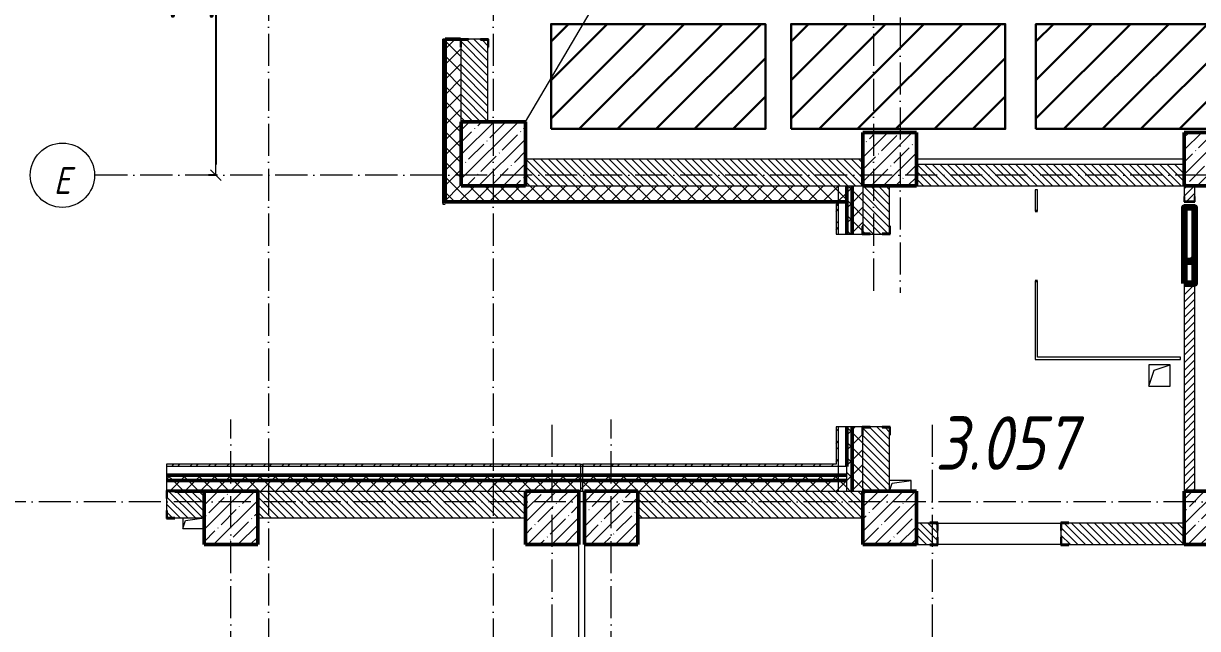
# Model space of a CAD drawing. Header units: millimetres. Extents: x -356862 to 418287, y 0 to 839748.
# Drawn here: x 209092 to 220054, y 467213 to 472864 of the extents above; entities that cross this region are included whole.
import ezdxf

# ---------------------------------------------------------------- set-up
doc = ezdxf.new("R2010")
doc.units = ezdxf.units.MM
doc.linetypes.add('50_200_ШТРИХ_1Т_ш5_п1_п1_', pattern=[700, 500, -100, 0, -100])
for name, color, linetype, lineweight in [('0) строит. леса', 20, 'Continuous', 30), ('9.7) Заделка 956 шт', 6, 'Continuous', 158), ('A-____-____-DIMS', 7, 'Continuous', 9), ('A-DETL-____-OTLN-4', 7, 'Continuous', 18), ('A-DOOR-OPNG-MCUT', 7, 'Continuous', 35), ('A-FLOR-____-OTLN', 7, 'Continuous', 9), ('A-GENM-____-MCUT', 7, 'Continuous', 25), ('A-GENM-____-OTLN', 7, 'Continuous', 9), ('A-GENM-____-OTLN-1', 7, 'Continuous', 25), ('A-WALL-____-MCUT-2', 7, 'Continuous', 50), ('A-WALL-____-MCUT-3', 7, 'Continuous', 9), ('A-WALL-____-OTLN', 7, 'Continuous', 9), ('A-WALL-____-PATT-1', 7, 'Continuous', 9), ('A-WALL-FNSH-MCUT-1', 7, 'Continuous', 9), ('I-WALL-____-OTLN', 7, 'Continuous', 9), ('S-COLS-____-MCUT', 7, 'Continuous', 50), ('S-COLS-____-OTLN', 7, 'Continuous', 9), ('S-GRID-____-IDEN', 7, 'Continuous', 9), ('S-GRID-____-OTLN-1', 7, '50_200_ШТРИХ_1Т_ш5_п1_п1_', 9), ('Марки помещений', 7, 'Continuous', 9)]:
    doc.layers.add(name, color=color, linetype=linetype, lineweight=lineweight)
doc.layers.add('A-DOOR-____-OTLN-2', color=7, linetype='Continuous', lineweight=9, true_color=0xffffff)
doc.styles.add('ISOCPEUR_I', font='isocpeui.ttf', dxfattribs={"width": 0.9, "height": 2.5})
doc.styles.add('ISOCPEUR_I_2', font='isocpeui.ttf', dxfattribs={"width": 0.85, "height": 2.3})
doc.styles.add('СПДС', font='isocpeur.ttf', dxfattribs={"width": 0.9})
doc.dimstyles.new('Размера А3', dxfattribs={"dimtxt": 200, "dimasz": 100, "dimexe": 70, "dimexo": 100, "dimgap": 20, "dimtad": 1, "dimdec": 0, "dimrnd": 10, "dimzin": 0, "dimdsep": 46, "dimtxsty": 'СПДС', "dimblk": 'ARROWHEAD_6', "dimcen": 1, "dimclrd": 256, "dimclre": 256, "dimclrt": 256, "dimazin": 0, "dimtfac": 1, "dimtdec": 0, "dimtmove": 2, "dimatfit": 3, "dimfxl": 1, "dimtolj": 1, "dimtzin": 0, "dimarcsym": 0})
pattern_1 = [(45, (142429.06, 459015.94), (-70.71068, 70.71068), []), (135, (142429.06, 459015.94), (-70.71068, -70.71068), [])]
pattern_2 = [(45, (142429.06, 459015.94), (-85.53659, 85.53659), []), (45, (142486.08, 459015.94), (-85.53659, 85.53659), [])]
pattern_3 = [(135, (142429.057, 459015.94), (-35.35534, -35.35534), [])]

# ---------------------------------------------------------------- blocks, each defined once
blk = doc.blocks.new('BSC_Колонна _Прямоугольная - 500х500-V23-АР1_План отверстий 3 этажа в осях 1-64_А-ГГ')
at = {"layer": 'S-COLS-____-OTLN'}
h = blk.add_hatch(dxfattribs=at)
h.set_pattern_fill('FP_60', color=256, style=0, pattern_type=2)
h.set_pattern_definition([(45, (-77750, -12581.04), (-114.04925, 114.04925), []), (45, (-77635.95, -12581.04), (-114.04925, 114.04925), [201.613, -40.323, 3.353, -36.97])])
h.paths.add_polyline_path([(-250, -250), (250, -250), (250, 250), (-250, 250)], flags=0)
at = {"layer": 'S-COLS-____-MCUT'}
for p, q in [((250, 250), (-250, 250)), ((-250, 250), (-250, -250)), ((250, -50), (250, 250)), ((-250, -250), (250, -250))]:
    blk.add_line(p, q, dxfattribs=at)
blk = doc.blocks.new('BSC_Колонна _Прямоугольная - 600х600-V84-АР1_План отверстий 3 этажа в осях 1-64_А-ГГ')
at = {"layer": 'S-COLS-____-OTLN'}
h = blk.add_hatch(dxfattribs=at)
h.set_pattern_fill('FP_121', color=256, style=0, pattern_type=2)
h.set_pattern_definition([(45, (-71050, -12631.04), (-114.04925, 114.04925), []), (45, (-70935.95, -12631.04), (-114.04925, 114.04925), [201.613, -40.323, 3.353, -36.97])])
h.paths.add_polyline_path([(-300, -300), (300, -300), (300, 300), (-300, 300)], flags=0)
at = {"layer": 'S-COLS-____-MCUT'}
for p, q in [((300, 300), (-300, 300)), ((-300, 300), (-300, -300)), ((300, -300), (300, 300)), ((-300, -300), (300, -300))]:
    blk.add_line(p, q, dxfattribs=at)
blk = doc.blocks.new('BSC_Колонна _Прямоугольная - 500х500-V117-АР1_План отверстий 3 этажа в осях 1-64_А-ГГ')
at = {"layer": 'S-COLS-____-OTLN'}
h = blk.add_hatch(dxfattribs=at)
h.set_pattern_fill('FP_140', color=256, style=0, pattern_type=2)
h.set_pattern_definition([(45, (-68600, -9231.04), (-114.04925, 114.04925), []), (45, (-68485.95, -9231.04), (-114.04925, 114.04925), [201.613, -40.323, 3.353, -36.97])])
h.paths.add_polyline_path([(-250, -250), (250, -250), (250, 250), (-250, 250)], flags=0)
at = {"layer": 'S-COLS-____-MCUT'}
for p, q in [((250, 250), (-250, 250)), ((-250, 250), (-250, -250)), ((250, -250), (250, 250)), ((-250, -250), (250, -250))]:
    blk.add_line(p, q, dxfattribs=at)
blk = doc.blocks.new('BSC_Колонна _Прямоугольная - 500х500-V133-АР1_План отверстий 3 этажа в осях 1-64_А-ГГ')
at = {"layer": 'S-COLS-____-OTLN'}
h = blk.add_hatch(dxfattribs=at)
h.set_pattern_fill('FP_156', color=256, style=0, pattern_type=2)
h.set_pattern_definition([(45, (-72150, -9231.04), (-114.04925, 114.04925), []), (45, (-72035.95, -9231.04), (-114.04925, 114.04925), [201.613, -40.323, 3.353, -36.97])])
h.paths.add_polyline_path([(-250, -250), (250, -250), (250, 250), (-250, 250)], flags=0)
at = {"layer": 'S-COLS-____-MCUT'}
for p, q in [((250, 250), (-250, 250)), ((-250, 250), (-250, -250)), ((250, -250), (250, 250)), ((-250, -250), (250, -250))]:
    blk.add_line(p, q, dxfattribs=at)
blk = doc.blocks.new('BSC_Колонна _Прямоугольная - 500х500-V134-АР1_План отверстий 3 этажа в осях 1-64_А-ГГ')
at = {"layer": 'S-COLS-____-OTLN'}
h = blk.add_hatch(dxfattribs=at)
h.set_pattern_fill('FP_157', color=256, style=0, pattern_type=2)
h.set_pattern_definition([(45, (-71600, -9231.04), (-114.04925, 114.04925), []), (45, (-71485.95, -9231.04), (-114.04925, 114.04925), [201.613, -40.323, 3.353, -36.97])])
h.paths.add_polyline_path([(-250, -250), (250, -250), (250, 250), (-250, 250)], flags=0)
at = {"layer": 'S-COLS-____-MCUT'}
for p, q in [((250, 250), (-250, 250)), ((-250, 250), (-250, -250)), ((250, -250), (250, 250)), ((-250, -250), (250, -250))]:
    blk.add_line(p, q, dxfattribs=at)
blk = doc.blocks.new('DOR_ДУ_распашная__1Ст_Прямоугольная_ШЕР - Вн_650х2100h_Кабинки С_у-17949503-АР1_План отверстий 3 этажа в осях 1-64_А-ГГ')
at = {"layer": 'A-DOOR-OPNG-MCUT'}
for p, q in [((-325, 10), (-325, -10)), ((325, -10), (325, 10))]:
    blk.add_line(p, q, dxfattribs=at)
blk = doc.blocks.new('BSC_Колонна _Прямоугольная - 500х500-V154-АР1_План отверстий 3 этажа в осях 1-64_А-ГГ')
at = {"layer": 'S-COLS-____-OTLN'}
h = blk.add_hatch(dxfattribs=at)
h.set_pattern_fill('FP_177', color=256, style=0, pattern_type=2)
h.set_pattern_definition([(45, (-74750, -12581.04), (-114.04925, 114.04925), []), (45, (-74635.95, -12581.04), (-114.04925, 114.04925), [201.613, -40.323, 3.353, -36.97])])
h.paths.add_polyline_path([(-250, -250), (250, -250), (250, 250), (-250, 250)], flags=0)
at = {"layer": 'S-COLS-____-MCUT'}
for p, q in [((250, 250), (-250, 250)), ((-250, 250), (-250, -250)), ((250, -250), (250, 250)), ((-250, -250), (250, -250))]:
    blk.add_line(p, q, dxfattribs=at)
blk = doc.blocks.new('BSC_Колонна _Прямоугольная - 500х500-V158-АР1_План отверстий 3 этажа в осях 1-64_А-ГГ')
at = {"layer": 'S-COLS-____-OTLN'}
h = blk.add_hatch(dxfattribs=at)
h.set_pattern_fill('FP_182', color=256, style=0, pattern_type=2)
h.set_pattern_definition([(45, (-77750, -9231.04), (-114.04925, 114.04925), []), (45, (-77635.95, -9231.04), (-114.04925, 114.04925), [201.613, -40.323, 3.353, -36.97])])
h.paths.add_polyline_path([(-250, -250), (250, -250), (250, 250), (-250, 250)], flags=0)
at = {"layer": 'S-COLS-____-MCUT'}
for p, q in [((250, 250), (-250, 250)), ((-250, 250), (-250, -250)), ((250, -250), (250, 250)), ((-250, -250), (250, -250))]:
    blk.add_line(p, q, dxfattribs=at)
blk = doc.blocks.new('BSC_Колонна _Прямоугольная - 500х500-V159-АР1_План отверстий 3 этажа в осях 1-64_А-ГГ')
at = {"layer": 'S-COLS-____-OTLN'}
h = blk.add_hatch(dxfattribs=at)
h.set_pattern_fill('FP_183', color=256, style=0, pattern_type=2)
h.set_pattern_definition([(45, (-74750, -9231.04), (-114.04925, 114.04925), []), (45, (-74635.95, -9231.04), (-114.04925, 114.04925), [201.613, -40.323, 3.353, -36.97])])
h.paths.add_polyline_path([(-250, -250), (250, -250), (250, 250), (-250, 250), (-250, 103)], flags=0)
at = {"layer": 'S-COLS-____-MCUT'}
for p, q in [((250, 250), (-250, 250)), ((-250, 250), (-250, -250)), ((250, -250), (250, 250)), ((-250, -250), (250, -250))]:
    blk.add_line(p, q, dxfattribs=at)
blk = doc.blocks.new('Фахверк_СКБ_Уголок - 250_3380-27498580-АР1_План отверстий 3 этажа в осях 1-64_А-ГГ')
at = {"layer": 'A-GENM-____-MCUT'}
for p, q in [((200, 181), (125, 181)), ((125, 181), (125, 106)), ((131, 106), (131, 175)), ((131, 175), (200, 175)), ((200, 175), (200, 181)), ((125, 106), (131, 106)), ((131, -6), (125, -6)), ((125, -6), (125, -81)), ((125, -81), (200, -81)), ((131, -75), (131, -6)), ((200, -75), (131, -75)), ((200, -81), (200, -75))]:
    blk.add_line(p, q, dxfattribs=at)
blk = doc.blocks.new('Фахверк_СКБ_Уголок - 250_2700-27497298-АР1_План отверстий 3 этажа в осях 1-64_А-ГГ')
at = {"layer": 'A-GENM-____-MCUT'}
for p, q in [((200, 181), (125, 181)), ((125, 181), (125, 106)), ((131, 106), (131, 175)), ((131, 175), (200, 175)), ((200, 175), (200, 181)), ((125, 106), (131, 106)), ((131, -6), (125, -6)), ((125, -6), (125, -81)), ((125, -81), (200, -81)), ((131, -75), (131, -6)), ((200, -75), (131, -75)), ((200, -81), (200, -75))]:
    blk.add_line(p, q, dxfattribs=at)
blk = doc.blocks.new('154_Стойка_СКБ_Уголок - СМ-2180_200-28268025-АР1_План отверстий 3 этажа в осях 1-64_А-ГГ')
at = {"layer": 'A-GENM-____-MCUT'}
for p, q in [((125, 156), (125, 81)), ((200, 156), (125, 156)), ((131, 81), (131, 150)), ((131, 150), (200, 150)), ((200, 150), (200, 156)), ((125, 81), (131, 81)), ((131, 19), (125, 19)), ((125, 19), (125, -56)), ((131, -50), (131, 19)), ((125, -56), (200, -56)), ((200, -50), (131, -50)), ((200, -56), (200, -50))]:
    blk.add_line(p, q, dxfattribs=at)
blk = doc.blocks.new('Фахверк_СКБ_Уголок - 200_3550_зеркало-28264001-АР1_План отверстий 3 этажа в осях 1-64_А-ГГ')
at = {"layer": 'A-GENM-____-MCUT'}
for p, q in [((200, 156), (125, 156)), ((125, 156), (125, 81)), ((131, 81), (131, 150)), ((131, 150), (200, 150)), ((200, 150), (200, 156)), ((125, 81), (131, 81)), ((131, 19), (125, 19)), ((125, 19), (125, -56)), ((131, -50), (131, 19)), ((125, -56), (200, -56)), ((200, -50), (131, -50)), ((200, -56), (200, -50))]:
    blk.add_line(p, q, dxfattribs=at)
blk = doc.blocks.new('154_Фахверк_СКБ_Швеллер - Тип_100_3960_зеркало-29769493-АР1_План отверстий 3 этажа в осях 1-64_А-ГГ')
at = {"layer": 'A-GENM-____-MCUT'}
for p, q in [((175, 50), (125, 50)), ((125, 50), (125, -50)), ((128, 47), (175, 47)), ((128, -47), (128, 47)), ((175, 47), (175, 50)), ((125, -50), (175, -50)), ((175, -47), (128, -47)), ((175, -50), (175, -47))]:
    blk.add_line(p, q, dxfattribs=at)
blk = doc.blocks.new('AR_Отверстие прямоугольное _в плите_ - AR_Отверстие прямоугольное _в плите_-30459207-АР1_План отверстий 3 этажа в осях 1-64_А-ГГ')
at = {"layer": 'A-GENM-____-OTLN'}
for p, q in [((100, 100), (-100, 100)), ((-100, 100), (-100, -100)), ((-100, -100), (-50, 50)), ((-50, 50), (100, 100)), ((100, -100), (100, 100)), ((-100, -100), (100, -100))]:
    blk.add_line(p, q, dxfattribs=at)
blk = doc.blocks.new('AR_Отверстие прямоугольное _в плите_ - AR_Отверстие прямоугольное _в плите_-V180-АР1_План отверстий 3 этажа в осях 1-64_А-ГГ')
at = {"layer": 'A-GENM-____-OTLN'}
for p, q in [((-100, 50), (-100, -50)), ((-100, -50), (-75, 25)), ((-75, 25), (100, 50)), ((-100, -50), (100, -50))]:
    blk.add_line(p, q, dxfattribs=at)
blk = doc.blocks.new('AR_Отверстие прямоугольное _в плите_ - AR_Отверстие прямоугольное _в плите_-30510746-АР1_План отверстий 3 этажа в осях 1-64_А-ГГ')
at = {"layer": 'A-GENM-____-OTLN'}
for p, q in [((100, 50), (-100, 50)), ((-100, -50), (-75, 25)), ((-75, 25), (100, 50)), ((100, -50), (100, 50))]:
    blk.add_line(p, q, dxfattribs=at)
blk = doc.blocks.new('Стены 6 - Стены 4-31195849-АР1_План отверстий 3 этажа в осях 1-64_А-ГГ')
at = {"layer": 'A-WALL-____-MCUT-3'}
for p, q in [((-1799, 41030), (-1799, 41010)), ((-1549, 41030), (-1799, 41030)), ((-1799, 41010), (-1549, 41010)), ((-1549, 41010), (-1549, 41030))]:
    blk.add_line(p, q, dxfattribs=at)
blk = doc.blocks.new('Ось сетки - Круг_Ø6_00__ISO-2_5_0_9K_-25732049-АР1_План отверстий 3 этажа в осях 1-64_А-ГГ')
at = {"layer": 'S-GRID-____-IDEN'}
blk.add_circle((0, 0), 3, dxfattribs=at)
blk = doc.blocks.new('ARROWHEAD_6')
at = {"color": 0, "linetype": 'Continuous'}
for p, q in [((0, 0), (-1, 0)), ((-0.5, -0.5), (0.5, 0.5))]:
    blk.add_line(p, q, dxfattribs=at)
blk = doc.blocks.new('*D2607')
at = {"layer": 'A-____-____-DIMS', "lineweight": -2, "transparency": 16777216}
for p, q in [((210895, 475347), (210819, 475347)), ((210889, 475247), (210889, 471547)), ((210895, 471447), (210819, 471447))]:
    blk.add_line(p, q, dxfattribs=at)
at = {"layer": 'Defpoints', "color": 0, "transparency": 16777216}
for p in [(210995, 475347), (210889, 471447), (210995, 471447)]:
    blk.add_point(p, dxfattribs=at)
at = {"layer": 'A-____-____-DIMS', "lineweight": -2, "transparency": 16777216, "xscale": 100, "yscale": 100, "zscale": 100}
for p, rotation in [((210889, 475347), 90), ((210889, 471447), 270)]:
    blk.add_blockref('ARROWHEAD_6', p, dxfattribs=dict(at, rotation=rotation))
at = {"layer": 'A-____-____-DIMS', "transparency": 16777216, "insert": (210669, 473397), "char_height": 400, "attachment_point": 5, "rotation": 90, "style": 'СПДС'}
blk.add_mtext('\\A1;3900', dxfattribs=at)

msp = doc.modelspace()

# ---------------------------------------------------------------- hatches: boundary and pattern name
at = {"layer": '0) строит. леса'}
h = msp.add_hatch(dxfattribs=at)
h.set_pattern_fill('ANSI31', color=256, scale=80)
h.set_pattern_definition([(45, (214459.42, 617897.41), (-179.60512, 179.60512), [])])
h.paths.add_polyline_path([(214019.1946, 471878.9147), (216019.1946, 471878.9147), (216019.1946, 472858.9147), (214019.1946, 472858.9147)])
h = msp.add_hatch(dxfattribs=at)
h.set_pattern_fill('ANSI31', color=256, scale=80)
h.set_pattern_definition([(45, (216699.28, 617897.41), (-179.60512, 179.60512), [])])
h.paths.add_polyline_path([(216259.0551, 471878.9147), (218259.0551, 471878.9147), (218259.0551, 472858.9147), (216259.0551, 472858.9147)])
h = msp.add_hatch(dxfattribs=at)
h.set_pattern_fill('ANSI31', color=256, scale=80)
h.set_pattern_definition([(45, (218985.83, 617897.41), (-179.60512, 179.60512), [])])
h.paths.add_polyline_path([(218545.6, 471878.9147), (220545.6, 471878.9147), (220545.6, 472858.9147), (218545.6, 472858.9147)])
at = {"layer": 'A-WALL-____-PATT-1'}
h = msp.add_hatch(dxfattribs=at)
h.set_pattern_fill('FP_1', color=256, style=0, pattern_type=2)
h.set_pattern_definition(pattern_1)
h.paths.add_polyline_path([(213029.0567, 471346.983), (213179.0567, 471346.983), (213179.0567, 472641.983), (213173.0567, 472641.983), (213173.0567, 472716.983), (213029.0567, 472716.983)], flags=0)
h.paths.add_polyline_path([(213113.9513, 474416.983), (213173.0567, 474416.983), (213173.0567, 474491.983), (213179.0567, 474491.983), (213179.0567, 475281.983), (213173.0567, 475281.983), (213173.0567, 475356.983), (213029.0567, 475356.983), (213029.0567, 474416.983)], flags=0)
h.paths.add_polyline_path([(213113.9513, 477056.983), (213173.0567, 477056.983), (213173.0567, 477131.983), (213179.0567, 477131.983), (213179.0567, 478521.983), (213173.0567, 478521.983), (213173.0567, 478596.983), (213029.0567, 478596.983), (213029.0567, 477056.983)], flags=0)
h.paths.add_polyline_path([(213113.9513, 480296.983), (213173.0567, 480296.983), (213173.0567, 480371.983), (213179.0567, 480371.983), (213179.0567, 481161.983), (213173.0567, 481161.983), (213173.0567, 481236.983), (213029.0567, 481236.983), (213029.0567, 480296.983)], flags=0)
h.paths.add_polyline_path([(213113.9513, 482936.983), (213173.0567, 482936.983), (213173.0567, 483011.983), (213179.0567, 483011.983), (213179.0567, 484401.983), (213173.0567, 484401.983), (213173.0567, 484476.983), (213029.0567, 484476.983), (213029.0567, 482936.983)], flags=0)
h.paths.add_polyline_path([(213029.0567, 486176.983), (213173.0567, 486176.983), (213173.0567, 486251.983), (213179.0567, 486251.983), (213179.0567, 487041.983), (213173.0567, 487041.983), (213173.0567, 487116.983), (213029.0567, 487116.983)], flags=0)
h.paths.add_polyline_path([(213029.0567, 488816.983), (213173.0567, 488816.983), (213173.0567, 488891.983), (213179.0567, 488891.983), (213179.0567, 490281.983), (213173.0567, 490281.983), (213173.0567, 490356.983), (213029.0567, 490356.983)], flags=0)
h.paths.add_polyline_path([(213029.0567, 492056.983), (213173.0567, 492056.983), (213173.0567, 492131.983), (213179.0567, 492131.983), (213179.0567, 492921.983), (213173.0567, 492921.983), (213173.0567, 492996.983), (213029.0567, 492996.983)], flags=0)
h.paths.add_polyline_path([(213173.0567, 494696.983), (213173.0567, 494771.983), (213179.0567, 494771.983), (213179.0567, 496161.983), (213173.0567, 496161.983), (213173.0567, 496236.983), (213029.0567, 496236.983), (213029.0567, 494696.983), (213113.9513, 494696.983)], flags=0)
h.paths.add_polyline_path([(213173.0567, 497936.983), (213173.0567, 498011.983), (213179.0567, 498011.983), (213179.0567, 498801.983), (213173.0567, 498801.983), (213173.0567, 498876.983), (213029.0567, 498876.983), (213029.0567, 497936.983), (213113.9513, 497936.983)], flags=0)
h.paths.add_polyline_path([(213173.0567, 500576.983), (213173.0567, 500651.983), (213179.0567, 500651.983), (213179.0567, 501946.983), (213029.0567, 501946.983), (213029.0567, 500576.983), (213113.9513, 500576.983)], flags=0)
h = msp.add_hatch(dxfattribs=at)
h.set_pattern_fill('FP_6', color=256, style=0, pattern_type=2)
h.set_pattern_definition(pattern_3)
h.paths.add_polyline_path([(213360.0567, 471946.983), (213429.0567, 471946.983), (213429.0567, 472710.983), (213360.0567, 472710.983), (213360.0567, 472716.983), (213248.0567, 472716.983), (213248.0567, 472710.983), (213179.0567, 472710.983), (213179.0567, 471946.983), (213248.0567, 471946.983)], flags=0)
h.paths.add_polyline_path([(213248.0567, 474416.983), (213360.0567, 474416.983), (213360.0567, 474422.983), (213429.0567, 474422.983), (213429.0567, 475350.983), (213360.0567, 475350.983), (213360.0567, 475356.983), (213248.0567, 475356.983), (213248.0567, 475350.983), (213179.0567, 475350.983), (213179.0567, 474422.983), (213248.0567, 474422.983)], flags=0)
h.paths.add_polyline_path([(213248.0567, 477056.983), (213360.0567, 477056.983), (213360.0567, 477062.983), (213429.0567, 477062.983), (213429.0567, 477396.983), (213179.0567, 477396.983), (213179.0567, 477062.983), (213248.0567, 477062.983)], flags=0)
h = msp.add_hatch(dxfattribs=at)
h.set_pattern_fill('FP_6', color=256, style=0, pattern_type=2)
h.set_pattern_definition(pattern_3)
h.paths.add_polyline_path([(216929.0567, 471346.983), (216929.0567, 471596.983), (213779.0567, 471596.983), (213779.0567, 471346.983), (216648.8799, 471346.983)], flags=0)
h = msp.add_hatch(dxfattribs=at)
h.set_pattern_fill('FP_6', color=256, style=0, pattern_type=2)
h.set_pattern_definition(pattern_3)
h.paths.add_polyline_path([(219929.0567, 471346.983), (219929.0567, 471546.983), (217429.0567, 471546.983), (217429.0567, 471346.983), (218416.3442, 471346.983)], flags=0)
h = msp.add_hatch(dxfattribs=at)
h.set_pattern_fill('FP_1', color=256, style=0, pattern_type=2)
h.set_pattern_definition(pattern_1)
h.paths.add_polyline_path([(216779.0567, 471196.983), (216779.0567, 471346.983), (213029.0567, 471346.983), (213029.0567, 471196.983), (216648.8799, 471196.983)], flags=0)
h = msp.add_hatch(dxfattribs=at)
h.set_pattern_fill('FP_1', color=256, style=0, pattern_type=2)
h.set_pattern_definition(pattern_1)
h.paths.add_polyline_path([(216779.0567, 468496.983), (216829.0567, 468496.983), (216829.0567, 469096.983), (216779.0567, 469096.983)], flags=0)
h.paths.add_polyline_path([(216829.0567, 470896.983), (216829.0567, 471346.983), (216779.0567, 471346.983), (216779.0567, 470896.983)], flags=0)
h = msp.add_hatch(dxfattribs=at)
h.set_pattern_fill('FP_1', color=256, style=0, pattern_type=2)
h.set_pattern_definition(pattern_1)
h.paths.add_polyline_path([(216929.0567, 468496.983), (216929.0567, 469021.983), (216923.0567, 469021.983), (216923.0567, 469096.983), (216829.0567, 469096.983), (216829.0567, 468496.983), (216923.0567, 468496.983)], flags=0)
h.paths.add_polyline_path([(216923.0567, 470896.983), (216923.0567, 470971.983), (216929.0567, 470971.983), (216929.0567, 471346.983), (216829.0567, 471346.983), (216829.0567, 470896.983)], flags=0)
h = msp.add_hatch(dxfattribs=at)
h.set_pattern_fill('FP_6', color=256, style=0, pattern_type=2)
h.set_pattern_definition(pattern_3)
h.paths.add_polyline_path([(217110.0567, 468496.983), (217179.0567, 468496.983), (217179.0567, 469090.983), (217110.0567, 469090.983), (217110.0567, 469096.983), (216998.0567, 469096.983), (216998.0567, 469090.983), (216929.0567, 469090.983), (216929.0567, 468496.983), (217090.746, 468496.983)], flags=0)
h.paths.add_polyline_path([(217110.0567, 470896.983), (217110.0567, 470902.983), (217179.0567, 470902.983), (217179.0567, 471346.983), (216929.0567, 471346.983), (216929.0567, 470902.983), (216998.0567, 470902.983), (216998.0567, 470896.983)], flags=0)
h = msp.add_hatch(dxfattribs=at)
h.set_pattern_fill('FP_5', color=256, style=0, pattern_type=2)
h.set_pattern_definition([(45, (142429.057, 459015.94), (-35.35534, 35.35534), [])])
h.paths.add_polyline_path([(219929.0567, 468496.983), (220029.0567, 468496.983), (220029.0567, 470436.983), (219929.0567, 470436.983), (219929.0567, 470070.3588)], flags=0)
h.paths.add_polyline_path([(219929.0567, 470636.983), (220029.0567, 470636.983), (220029.0567, 470696.983), (219929.0567, 470696.983)], flags=0)
h.paths.add_polyline_path([(220026.0567, 471199.983), (220026.0567, 471246.983), (220029.0567, 471246.983), (220029.0567, 471346.983), (219929.0567, 471346.983), (219929.0567, 471246.983), (219932.0567, 471246.983), (219932.0567, 471199.983)], flags=0)
h = msp.add_hatch(dxfattribs=at)
h.set_pattern_fill('FP_3', color=256, style=0, pattern_type=2)
h.set_pattern_definition(pattern_2)
h.paths.add_polyline_path([(216699.0567, 468726.983), (216699.0567, 469096.983), (216679.0567, 469096.983), (216679.0567, 468726.983)], flags=0)
h.paths.add_polyline_path([(216699.0567, 470896.983), (216699.0567, 471176.983), (216679.0567, 471176.983), (216679.0567, 470896.983)], flags=0)
h = msp.add_hatch(dxfattribs=at)
h.set_pattern_fill('FP_3', color=256, style=0, pattern_type=2)
h.set_pattern_definition(pattern_2)
h.paths.add_polyline_path([(214294.0567, 468726.983), (214294.0567, 468746.983), (210429.0567, 468746.983), (210429.0567, 468726.983), (213113.9513, 468726.983)], flags=0)
h.paths.add_polyline_path([(202509.1656, 468726.983), (202629.0567, 468726.983), (202629.0567, 468746.983), (201429.0567, 468746.983), (201429.0567, 468726.983)], flags=0)
h.paths.add_polyline_path([(198974.237, 468726.983), (199629.0567, 468726.983), (199629.0567, 468746.983), (198429.0567, 468746.983), (198429.0567, 468726.983)], flags=0)
h.paths.add_polyline_path([(196629.0567, 468726.983), (196629.0567, 468746.983), (195429.0567, 468746.983), (195429.0567, 468726.983), (195439.3085, 468726.983)], flags=0)
h.paths.add_polyline_path([(193629.0567, 468726.983), (193629.0567, 468746.983), (192429.0567, 468746.983), (192429.0567, 468726.983)], flags=0)
h.paths.add_polyline_path([(189429.0567, 468726.983), (190629.0567, 468726.983), (190629.0567, 468746.983), (189429.0567, 468746.983)], flags=0)
h.paths.add_polyline_path([(187629.0567, 468726.983), (187629.0567, 468746.983), (186429.0567, 468746.983), (186429.0567, 468726.983), (186601.987, 468726.983)], flags=0)
h.paths.add_polyline_path([(183429.0567, 468726.983), (184629.0567, 468726.983), (184629.0567, 468746.983), (183429.0567, 468746.983)], flags=0)
h.paths.add_polyline_path([(181629.0567, 468726.983), (181629.0567, 468746.983), (180764.0567, 468746.983), (180764.0567, 468726.983), (181299.5942, 468726.983)], flags=0)
h = msp.add_hatch(dxfattribs=at)
h.set_pattern_fill('FP_3', color=256, style=0, pattern_type=2)
h.set_pattern_definition(pattern_2)
h.paths.add_polyline_path([(216679.0567, 468726.983), (216679.0567, 468746.983), (214314.0567, 468746.983), (214314.0567, 468726.983), (216648.8799, 468726.983)], flags=0)
h = msp.add_hatch(dxfattribs=at)
h.set_pattern_fill('FP_1', color=256, style=0, pattern_type=2)
h.set_pattern_definition(pattern_1)
h.paths.add_polyline_path([(216779.0567, 468596.983), (216779.0567, 468646.983), (210429.0567, 468646.983), (210429.0567, 468596.983), (216648.8799, 468596.983)], flags=0)
h.paths.add_polyline_path([(202509.1656, 468596.983), (202629.0567, 468596.983), (202629.0567, 468646.983), (201429.0567, 468646.983), (201429.0567, 468596.983)], flags=0)
h.paths.add_polyline_path([(199629.0567, 468596.983), (199629.0567, 468646.983), (198429.0567, 468646.983), (198429.0567, 468596.983), (198974.237, 468596.983)], flags=0)
h.paths.add_polyline_path([(196629.0567, 468596.983), (196629.0567, 468646.983), (195429.0567, 468646.983), (195429.0567, 468596.983), (195439.3085, 468596.983)], flags=0)
h.paths.add_polyline_path([(193629.0567, 468596.983), (193629.0567, 468646.983), (192429.0567, 468646.983), (192429.0567, 468596.983)], flags=0)
h.paths.add_polyline_path([(189429.0567, 468596.983), (190629.0567, 468596.983), (190629.0567, 468646.983), (189429.0567, 468646.983)], flags=0)
h.paths.add_polyline_path([(187629.0567, 468596.983), (187629.0567, 468646.983), (186429.0567, 468646.983), (186429.0567, 468596.983), (186601.987, 468596.983)], flags=0)
h.paths.add_polyline_path([(184629.0567, 468596.983), (184629.0567, 468646.983), (183429.0567, 468646.983), (183429.0567, 468596.983)], flags=0)
h.paths.add_polyline_path([(181299.5942, 468596.983), (181629.0567, 468596.983), (181629.0567, 468646.983), (180229.0567, 468646.983), (180229.0567, 468596.983)], flags=0)
h.paths.add_polyline_path([(177229.0567, 468596.983), (178429.0567, 468596.983), (178429.0567, 468646.983), (177229.0567, 468646.983)], flags=0)
h.paths.add_polyline_path([(175429.0567, 468596.983), (175429.0567, 468646.983), (174229.0567, 468646.983), (174229.737, 468596.983)], flags=0)
h.paths.add_polyline_path([(172429.0567, 468596.983), (172429.0567, 468646.983), (171229.0567, 468646.983), (171229.0567, 468596.983)], flags=0)
h.paths.add_polyline_path([(169429.0567, 468596.983), (169429.0567, 468646.983), (166259.0567, 468646.983), (166259.0567, 468596.983), (167159.8799, 468596.983)], flags=0)
h = msp.add_hatch(dxfattribs=at)
h.set_pattern_fill('FP_1', color=256, style=0, pattern_type=2)
h.set_pattern_definition(pattern_1)
h.paths.add_polyline_path([(216779.0567, 468496.983), (216779.0567, 468596.983), (210429.0567, 468596.983), (210429.0567, 468502.983), (210504.0567, 468502.983), (210504.0567, 468496.983), (216648.8799, 468496.983)], flags=0)
h.paths.add_polyline_path([(202509.1656, 468496.983), (202554.0567, 468496.983), (202554.0567, 468502.983), (202629.0567, 468502.983), (202629.0567, 468596.983), (201429.0567, 468596.983), (201429.0567, 468502.983), (201504.0567, 468502.983), (201504.0567, 468496.983), (202279.0567, 468496.983)], flags=0)
h.paths.add_polyline_path([(199554.0567, 468496.983), (199554.0567, 468502.983), (199629.0567, 468502.983), (199629.0567, 468596.983), (198429.0567, 468596.983), (198429.0567, 468502.983), (198504.0567, 468502.983), (198504.0567, 468496.983), (198974.237, 468496.983)], flags=0)
h.paths.add_polyline_path([(196554.0567, 468496.983), (196554.0567, 468502.983), (196629.0567, 468502.983), (196629.0567, 468596.983), (195429.0567, 468596.983), (195429.0567, 468502.983), (195504.0567, 468502.983), (195504.0567, 468496.983), (196279.0567, 468496.983)], flags=0)
h.paths.add_polyline_path([(193554.0567, 468496.983), (193554.0567, 468502.983), (193629.0567, 468502.983), (193629.0567, 468596.983), (192429.0567, 468596.983), (192429.0567, 468502.983), (192504.0567, 468502.983), (192504.0567, 468496.983), (192779.0567, 468496.983)], flags=0)
h.paths.add_polyline_path([(190554.0567, 468496.983), (190554.0567, 468502.983), (190629.0567, 468502.983), (190629.0567, 468596.983), (189429.0567, 468596.983), (189429.0567, 468502.983), (189504.0567, 468502.983), (189504.0567, 468496.983), (190136.9156, 468496.983)], flags=0)
h.paths.add_polyline_path([(186504.0567, 468496.983), (187554.0567, 468496.983), (187554.0567, 468502.983), (187629.0567, 468502.983), (187629.0567, 468596.983), (186429.0567, 468596.983), (186429.0567, 468502.983), (186504.0567, 468502.983)], flags=0)
h.paths.add_polyline_path([(183779.0567, 468496.983), (184554.0567, 468496.983), (184554.0567, 468502.983), (184629.0567, 468502.983), (184629.0567, 468596.983), (183429.0567, 468596.983), (183429.0567, 468502.983), (183504.0567, 468502.983), (183504.0567, 468496.983)], flags=0)
h.paths.add_polyline_path([(181299.5942, 468496.983), (181554.0567, 468496.983), (181554.0567, 468502.983), (181629.0567, 468502.983), (181629.0567, 468596.983), (180229.0567, 468596.983), (180229.0567, 468496.983), (181279.0567, 468496.983)], flags=0)
h.paths.add_polyline_path([(177764.6656, 468496.983), (178354.0567, 468496.983), (178354.0567, 468502.983), (178429.0567, 468502.983), (178429.0567, 468596.983), (177229.0567, 468596.983), (177229.0567, 468496.983), (177729.0567, 468496.983)], flags=0)
h.paths.add_polyline_path([(175354.0567, 468496.983), (175354.0567, 468502.983), (175429.0567, 468502.983), (175429.0567, 468596.983), (174229.0567, 468596.983), (174229.737, 468502.983), (174304.0567, 468502.983), (174304.0567, 468496.983)], flags=0)
h.paths.add_polyline_path([(172354.0567, 468496.983), (172354.0567, 468502.983), (172429.0567, 468502.983), (172429.0567, 468596.983), (171229.0567, 468596.983), (171229.0567, 468496.983), (171729.0567, 468496.983)], flags=0)
h.paths.add_polyline_path([(169354.0567, 468496.983), (169354.0567, 468502.983), (169429.0567, 468502.983), (169429.0567, 468596.983), (166259.0567, 468596.983), (166259.0567, 468496.983), (168729.0567, 468496.983)], flags=0)
h = msp.add_hatch(dxfattribs=at)
h.set_pattern_fill('FP_6', color=256, style=0, pattern_type=2)
h.set_pattern_definition(pattern_3)
h.paths.add_polyline_path([(210504.0567, 468246.983), (210779.0567, 468246.983), (210779.0567, 468496.983), (210435.0567, 468496.983), (210435.0567, 468427.983), (210429.0567, 468427.983), (210429.0567, 468315.983), (210435.0567, 468315.983), (210435.0567, 468246.983)], flags=0)
h.paths.add_polyline_path([(202279.0567, 468246.983), (202623.0567, 468246.983), (202623.0567, 468315.983), (202629.0567, 468315.983), (202629.0567, 468427.983), (202623.0567, 468427.983), (202623.0567, 468496.983), (202279.0567, 468496.983), (202279.0567, 468350.298)], flags=0)
h = msp.add_hatch(dxfattribs=at)
h.set_pattern_fill('FP_6', color=256, style=0, pattern_type=2)
h.set_pattern_definition(pattern_3)
h.paths.add_polyline_path([(213779.0567, 468246.983), (213779.0567, 468496.983), (211279.0567, 468496.983), (211279.0567, 468246.983), (213113.9513, 468246.983)], flags=0)
h = msp.add_hatch(dxfattribs=at)
h.set_pattern_fill('FP_6', color=256, style=0, pattern_type=2)
h.set_pattern_definition(pattern_3)
h.paths.add_polyline_path([(216929.0567, 468246.983), (216929.0567, 468496.983), (214829.0567, 468496.983), (214829.0567, 468246.983), (216648.8799, 468246.983)], flags=0)
h = msp.add_hatch(dxfattribs=at)
h.set_pattern_fill('FP_6', color=256, style=0, pattern_type=2)
h.set_pattern_definition(pattern_3)
h.paths.add_polyline_path([(218785.0567, 467996.983), (219929.0567, 467996.983), (219929.0567, 468196.983), (218785.0567, 468196.983), (218785.0567, 468127.983), (218779.0567, 468127.983), (218779.0567, 468065.983), (218785.0567, 468065.983), (218785.0567, 467998.0264)], flags=0)
h.paths.add_polyline_path([(217429.0567, 467996.983), (217623.0567, 467996.983), (217623.0567, 468065.983), (217629.0567, 468065.983), (217629.0567, 468127.983), (217623.0567, 468127.983), (217623.0567, 468196.983), (217429.0567, 468196.983), (217429.0567, 468190.983)], flags=0)

# ---------------------------------------------------------------- linework, layer by layer
at = {"layer": '0) строит. леса'}
for points in [[(214019.1946, 471878.9147), (216019.1946, 471878.9147), (216019.1946, 472858.9147), (214019.1946, 472858.9147)], [(216259.0551, 471878.9147), (218259.0551, 471878.9147), (218259.0551, 472858.9147), (216259.0551, 472858.9147)], [(218545.6, 471878.9147), (220545.6, 471878.9147), (220545.6, 472858.9147), (218545.6, 472858.9147)]]:
    msp.add_lwpolyline(points, close=True, dxfattribs=at)
at = {"layer": '9.7) Заделка 956 шт'}
for points in [[(219929.0567, 470646.983), (220029.0567, 470646.983), (220029.0567, 471146.983), (219929.0567, 471146.983)], [(219929.0567, 470436.983), (220029.0567, 470436.983), (220029.0567, 470636.983), (219929.0567, 470636.983)]]:
    msp.add_lwpolyline(points, close=True, dxfattribs=at)
at = {"layer": 'A-DETL-____-OTLN-4'}
msp.add_line((213779.0567, 471946.983), (231179.0567, 501446.983), dxfattribs=at)
at = {"layer": 'A-FLOR-____-OTLN'}
for p, q in [((219929.0567, 471596.983), (217429.0567, 471596.983)), ((214279.0567, 465096.983), (214279.0567, 467996.983)), ((214329.0567, 467996.983), (214329.0567, 465096.983))]:
    msp.add_line(p, q, dxfattribs=at)
at = {"layer": 'A-WALL-____-MCUT-2'}
for p, q in [((213017.0567, 472716.983), (213017.0567, 471184.983)), ((213022.0567, 472716.983), (213022.0567, 471189.983)), ((213029.0567, 472716.983), (213029.0567, 471196.983)), ((213173.0567, 472716.983), (213029.0567, 472716.983)), ((216779.0567, 470896.983), (216779.0567, 471346.983)), ((216829.0567, 470896.983), (216829.0567, 471346.983)), ((213029.0567, 471196.983), (216779.0567, 471196.983)), ((216699.0567, 471176.983), (216679.0567, 471176.983)), ((216779.0567, 468726.983), (216779.0567, 469096.983)), ((216829.0567, 468496.983), (216829.0567, 469096.983)), ((216779.0567, 468646.983), (210429.0567, 468646.983)), ((216779.0567, 468596.983), (210429.0567, 468596.983)), ((210504.0567, 468496.983), (210779.0567, 468496.983))]:
    msp.add_line(p, q, dxfattribs=at)
at = {"layer": 'A-WALL-____-MCUT-3'}
for p, q in [((213360.0567, 472716.983), (213248.0567, 472716.983)), ((213179.0567, 471946.983), (213179.0567, 472641.983)), ((213429.0567, 471946.983), (213429.0567, 472641.983)), ((216929.0567, 471596.983), (213779.0567, 471596.983)), ((219929.0567, 471546.983), (217429.0567, 471546.983)), ((213779.0567, 471346.983), (216929.0567, 471346.983)), ((216699.0567, 471346.983), (216699.0567, 470896.983)), ((216929.0567, 471346.983), (216929.0567, 470971.983)), ((217179.0567, 470971.983), (217179.0567, 471346.983)), ((217429.0567, 471346.983), (219929.0567, 471346.983)), ((216699.0567, 470896.983), (216923.0567, 470896.983)), ((216998.0567, 470896.983), (217110.0567, 470896.983)), ((216699.0567, 469096.983), (216699.0567, 468496.983)), ((216923.0567, 469096.983), (216699.0567, 469096.983)), ((217110.0567, 469096.983), (216998.0567, 469096.983)), ((216929.0567, 468496.983), (216929.0567, 469021.983)), ((217179.0567, 468496.983), (217179.0567, 469021.983)), ((216779.0567, 468726.983), (210429.0567, 468726.983)), ((210429.0567, 468726.983), (210429.0567, 468502.983)), ((216779.0567, 468496.983), (216779.0567, 468726.983)), ((210429.0567, 468427.983), (210429.0567, 468315.983)), ((211279.0567, 468496.983), (213779.0567, 468496.983)), ((214279.0567, 468496.983), (214329.0567, 468496.983)), ((214829.0567, 468496.983), (216929.0567, 468496.983)), ((210504.0567, 468246.983), (210779.0567, 468246.983)), ((211279.0567, 468246.983), (213779.0567, 468246.983)), ((214829.0567, 468246.983), (216929.0567, 468246.983)), ((217554.0567, 468196.983), (217429.0567, 468196.983)), ((219929.0567, 468196.983), (218854.0567, 468196.983)), ((217629.0567, 468065.983), (217629.0567, 468127.983)), ((218779.0567, 468127.983), (218779.0567, 468065.983)), ((217429.0567, 467996.983), (217554.0567, 467996.983)), ((218854.0567, 467996.983), (219929.0567, 467996.983))]:
    msp.add_line(p, q, dxfattribs=at)
at = {"layer": 'A-WALL-FNSH-MCUT-1'}
for p, q in [((213029.0567, 472716.983), (213009.0567, 472716.983)), ((213009.0567, 472716.983), (213009.0567, 471176.983)), ((213029.0567, 471196.983), (213029.0567, 472716.983)), ((218559.0567, 471311.983), (218539.0567, 471311.983)), ((218539.0567, 471311.983), (218539.0567, 471111.983)), ((218559.0567, 471111.983), (218559.0567, 471311.983)), ((219929.0567, 471346.983), (219929.0567, 471246.983)), ((220029.0567, 471246.983), (220029.0567, 471346.983)), ((213009.0567, 471176.983), (213029.0567, 471176.983)), ((216679.0567, 471176.983), (216679.0567, 470896.983)), ((216679.0567, 470896.983), (216699.0567, 470896.983)), ((219929.0567, 470696.983), (219929.0567, 470636.983)), ((220029.0567, 470636.983), (220029.0567, 470696.983)), ((218539.0567, 470461.983), (218539.0567, 469726.983)), ((218559.0567, 469746.983), (218559.0567, 470461.983)), ((219929.0567, 470436.983), (219929.0567, 468496.983)), ((220029.0567, 468496.983), (220029.0567, 470436.983)), ((218539.0567, 469726.983), (219894.0567, 469726.983)), ((219894.0567, 469746.983), (218559.0567, 469746.983)), ((219894.0567, 469726.983), (219894.0567, 469746.983)), ((216679.0567, 469096.983), (216679.0567, 468746.983)), ((216699.0567, 469096.983), (216679.0567, 469096.983)), ((214294.0567, 468746.983), (210429.0567, 468746.983)), ((210429.0567, 468746.983), (210429.0567, 468726.983)), ((210429.0567, 468726.983), (210429.0567, 468726.983)), ((214294.0567, 468726.983), (214294.0567, 468746.983)), ((216679.0567, 468746.983), (214314.0567, 468746.983)), ((214314.0567, 468746.983), (214314.0567, 468726.983))]:
    msp.add_line(p, q, dxfattribs=at)
at = {"layer": 'I-WALL-____-OTLN'}
for p, q in [((217629.0567, 468196.983), (218779.0567, 468196.983)), ((218779.0567, 467996.983), (217629.0567, 467996.983))]:
    msp.add_line(p, q, dxfattribs=at)
at = {"layer": 'S-GRID-____-OTLN-1', "color": 251, "ltscale": 0.6, "true_color": 0x636466}
for p, q in [((211379.0567, 508896.9006), (211379.0567, 454533.3346)), ((213479.0567, 508896.9006), (213479.0567, 454705.9298)), ((217029.0567, 508896.9006), (217029.0567, 470346.983)), ((217279.0567, 508628.7042), (217279.0567, 470346.983)), ((232747.844, 471446.983), (209755.8272, 471446.983)), ((211029.0567, 454705.9298), (211029.0567, 469166.4803)), ((214029.0567, 454533.3346), (214029.0567, 469166.4803)), ((214579.0567, 454705.9298), (214579.0567, 469166.4803)), ((217579.0567, 454533.3346), (217579.0567, 469166.4803)), ((246503.4633, 468396.983), (137999.201, 468396.983))]:
    msp.add_line(p, q, dxfattribs=at)

# ---------------------------------------------------------------- block references
at = {"layer": 'A-DOOR-____-OTLN-2', "rotation": 90}
msp.add_blockref('DOR_ДУ_распашная__1Ст_Прямоугольная_ШЕР - Вн_650х2100h_Кабинки С_у-17949503-АР1_План отверстий 3 этажа в осях 1-64_А-ГГ', (218549.0567, 470786.983), dxfattribs=at)
at = {"layer": 'A-GENM-____-OTLN'}
for name, p in [('AR_Отверстие прямоугольное _в плите_ - AR_Отверстие прямоугольное _в плите_-30459207-АР1_План отверстий 3 этажа в осях 1-64_А-ГГ', (219699.3975, 469576.7545)), ('AR_Отверстие прямоугольное _в плите_ - AR_Отверстие прямоугольное _в плите_-30510746-АР1_План отверстий 3 этажа в осях 1-64_А-ГГ', (217279.0567, 468546.983)), ('AR_Отверстие прямоугольное _в плите_ - AR_Отверстие прямоугольное _в плите_-V180-АР1_План отверстий 3 этажа в осях 1-64_А-ГГ', (210679.0567, 468196.983))]:
    msp.add_blockref(name, p, dxfattribs=at)
at = {"layer": 'A-GENM-____-OTLN-1'}
for name, p, rotation in [('Фахверк_СКБ_Уголок - 250_3380-27498580-АР1_План отверстий 3 этажа в осях 1-64_А-ГГ', (213254.0567, 472841.983), 269.9999999999999), ('154_Фахверк_СКБ_Швеллер - Тип_100_3960_зеркало-29769493-АР1_План отверстий 3 этажа в осях 1-64_А-ГГ', (219979.0567, 471071.983), 89.99999999999984), ('Фахверк_СКБ_Уголок - 250_2700-27497298-АР1_План отверстий 3 этажа в осях 1-64_А-ГГ', (217104.0567, 470771.983), 89.9999999999999), ('Фахверк_СКБ_Уголок - 250_2700-27497298-АР1_План отверстий 3 этажа в осях 1-64_А-ГГ', (217004.0567, 469221.983), 269.9999999999999), ('Фахверк_СКБ_Уголок - 200_3550_зеркало-28264001-АР1_План отверстий 3 этажа в осях 1-64_А-ГГ', (217754.0567, 468146.983), 180)]:
    msp.add_blockref(name, p, dxfattribs=dict(at, rotation=rotation))
for name, p in [('Фахверк_СКБ_Уголок - 250_2700-27497298-АР1_План отверстий 3 этажа в осях 1-64_А-ГГ', (210304.0567, 468321.983)), ('154_Стойка_СКБ_Уголок - СМ-2180_200-28268025-АР1_План отверстий 3 этажа в осях 1-64_А-ГГ', (218654.0567, 468046.983))]:
    msp.add_blockref(name, p, dxfattribs=at)
at = {"layer": 'A-WALL-____-OTLN', "rotation": 89.9999999999999}
msp.add_blockref('Стены 6 - Стены 4-31195849-АР1_План отверстий 3 этажа в осях 1-64_А-ГГ', (255324.2987, 470295.4947), dxfattribs=at)
at = {"layer": 'S-COLS-____-OTLN'}
for name, p in [('BSC_Колонна _Прямоугольная - 600х600-V84-АР1_План отверстий 3 этажа в осях 1-64_А-ГГ', (213479.0567, 471646.983)), ('BSC_Колонна _Прямоугольная - 500х500-V154-АР1_План отверстий 3 этажа в осях 1-64_А-ГГ', (217179.0567, 471596.983)), ('BSC_Колонна _Прямоугольная - 500х500-V23-АР1_План отверстий 3 этажа в осях 1-64_А-ГГ', (220179.0567, 471596.983)), ('BSC_Колонна _Прямоугольная - 500х500-V117-АР1_План отверстий 3 этажа в осях 1-64_А-ГГ', (211029.0567, 468246.983)), ('BSC_Колонна _Прямоугольная - 500х500-V134-АР1_План отверстий 3 этажа в осях 1-64_А-ГГ', (214029.0567, 468246.983)), ('BSC_Колонна _Прямоугольная - 500х500-V133-АР1_План отверстий 3 этажа в осях 1-64_А-ГГ', (214579.0567, 468246.983)), ('BSC_Колонна _Прямоугольная - 500х500-V159-АР1_План отверстий 3 этажа в осях 1-64_А-ГГ', (217179.0567, 468246.983)), ('BSC_Колонна _Прямоугольная - 500х500-V158-АР1_План отверстий 3 этажа в осях 1-64_А-ГГ', (220179.0567, 468246.983))]:
    msp.add_blockref(name, p, dxfattribs=at)
at = {"layer": 'S-GRID-____-IDEN', "xscale": 99.99999999999993, "yscale": 99.99999999999993, "zscale": 99.99999999999993, "rotation": 89.9999999999998}
msp.add_blockref('Ось сетки - Круг_Ø6_00__ISO-2_5_0_9K_-25732049-АР1_План отверстий 3 этажа в осях 1-64_А-ГГ', (209455.8272, 471446.983), dxfattribs=at)

# ---------------------------------------------------------------- texts
at = {"layer": 'S-GRID-____-IDEN', "insert": (209372.0067, 471523.0588), "char_height": 250, "width": 202.02525, "attachment_point": 1, "style": 'ISOCPEUR_I'}
msp.add_mtext('\\fISOCPEUR|b0|i1|c204|p34|;\\W.9;Е', dxfattribs=at)
at = {"layer": 'Марки помещений', "insert": (217602.6948, 469195.3574), "char_height": 500, "width": 785.65375, "attachment_point": 1, "style": 'ISOCPEUR_I_2'}
msp.add_mtext('3.057', dxfattribs=at)

# ---------------------------------------------------------------- dimensions: what is measured, and where the dimension line sits
at = {"layer": 'A-____-____-DIMS'}
dim = msp.add_linear_dim(base=(210889.4147, 471446.983), p1=(210995.4807, 475346.983), p2=(210995.4807, 471446.983), angle=90, dimstyle='Размера А3', override={"dimtxt": 400}, dxfattribs=at)
dim.commit()
dim.dimension.update_dxf_attribs({"geometry": '*D2607', "text_midpoint": (210669.4147, 473396.983)})

doc.saveas('drawing.dxf')
